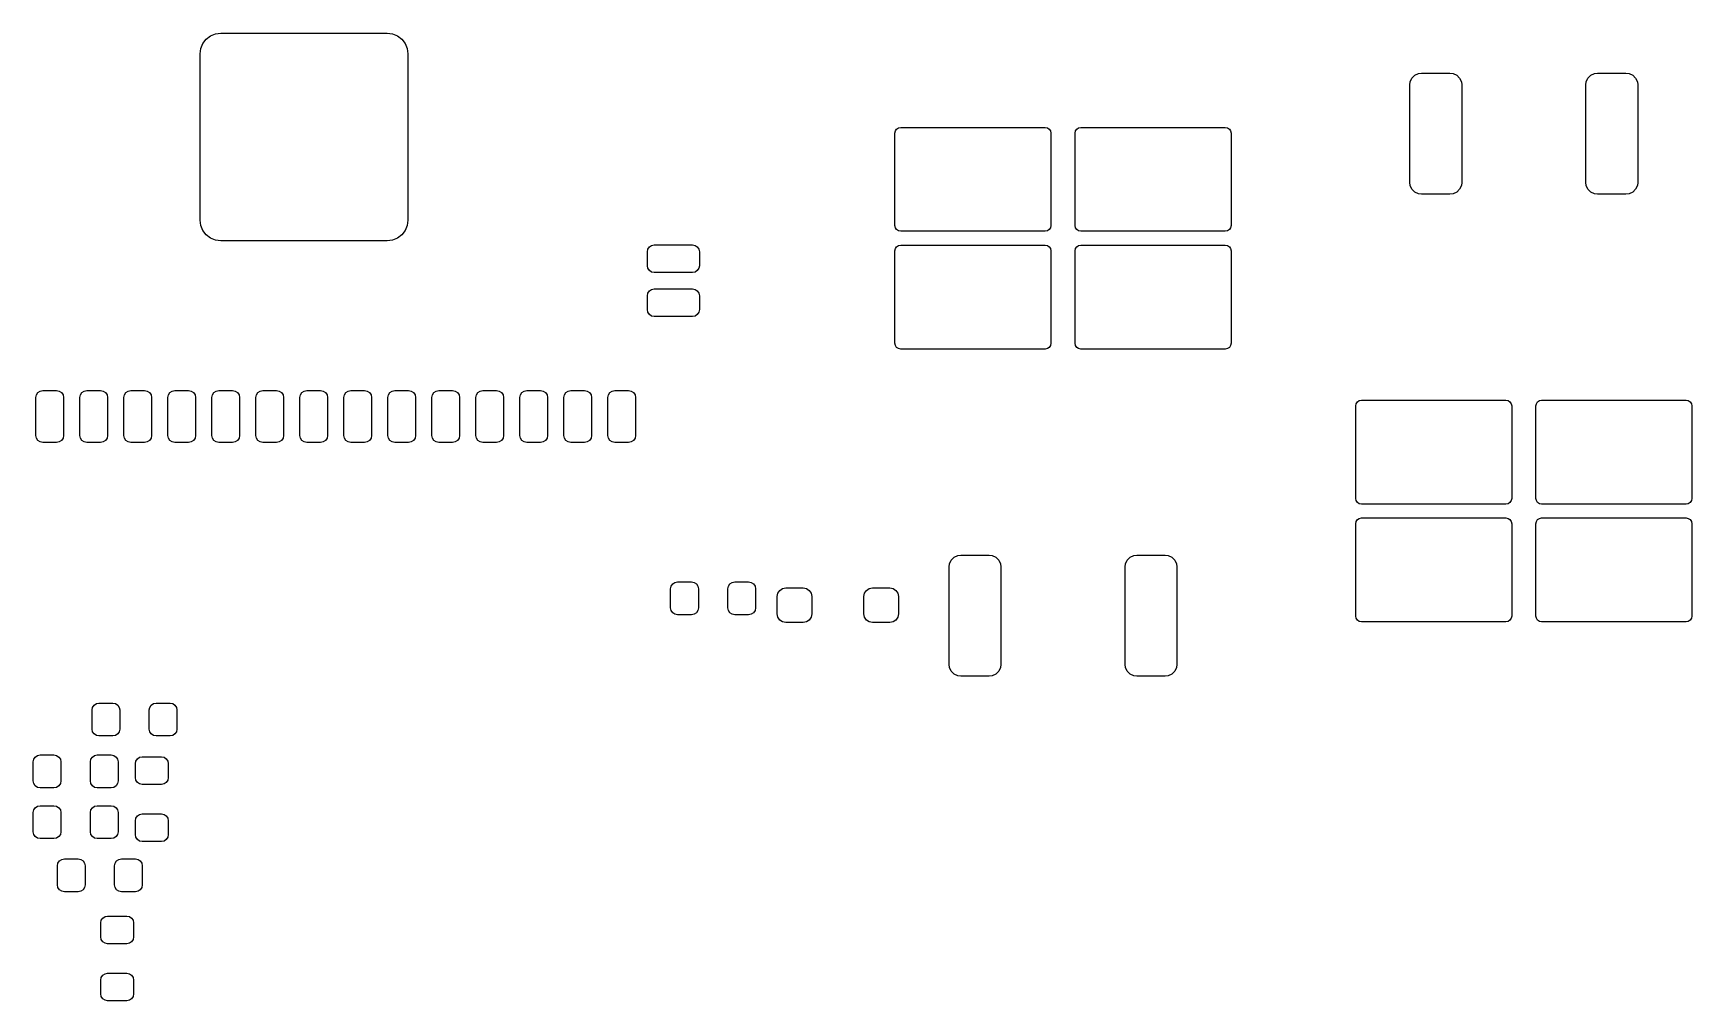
# Model space of a CAD drawing. Extents: x 0.4 to 99.5, y 0.8 to 59.5.
# Drawn here: x 0.38 to 48.25, y 0.77 to 28.72 of the extents above; entities that cross this region are included whole.
import ezdxf

# ---------------------------------------------------------------- set-up
doc = ezdxf.new("R2010")
doc.units = 0
doc.layers.add('BLACK', color=7, linetype='CONTINUOUS')

msp = doc.modelspace()

# ---------------------------------------------------------------- linework, layer by layer
at = {"layer": 'BLACK', "linetype": 'CONTINUOUS'}
for p, q in [((5.193017, 28.121757), (5.213461, 28.277048)), ((5.213461, 28.277048), (5.273402, 28.421757)), ((5.273402, 28.421757), (5.368753, 28.54602)), ((5.368753, 28.54602), (5.493016, 28.641371)), ((5.493016, 28.641371), (5.637725, 28.701312)), ((5.637725, 28.701312), (5.793017, 28.721755)), ((5.793017, 28.721755), (10.593008, 28.721756)), ((10.593008, 28.721756), (10.748299, 28.701312)), ((10.748299, 28.701312), (10.893008, 28.641371)), ((10.893008, 28.641371), (11.017271, 28.54602)), ((11.017271, 28.54602), (11.112622, 28.421757)), ((11.112622, 28.421757), (11.172563, 28.277048)), ((11.172563, 28.277048), (11.193006, 28.121756)), ((5.193018, 23.321766), (5.193017, 28.121757)), ((11.193006, 28.121756), (11.193007, 23.321765)), ((40.11, 27.22977), (40.121616, 27.318004)), ((40.121616, 27.318004), (40.171653, 27.425308)), ((40.171653, 27.425308), (40.255372, 27.509027)), ((40.255372, 27.509027), (40.362676, 27.559064)), ((40.362676, 27.559064), (40.45091, 27.57068)), ((40.45091, 27.57068), (41.26909, 27.57068)), ((41.26909, 27.57068), (41.357324, 27.559064)), ((41.357324, 27.559064), (41.464628, 27.509027)), ((41.464628, 27.509027), (41.548347, 27.425308)), ((41.548347, 27.425308), (41.598384, 27.318004)), ((41.598384, 27.318004), (41.61, 27.22977)), ((45.19, 27.22977), (45.201616, 27.318004)), ((45.201616, 27.318004), (45.251653, 27.425308)), ((45.251653, 27.425308), (45.335372, 27.509027)), ((45.335372, 27.509027), (45.442676, 27.559064)), ((45.442676, 27.559064), (45.53091, 27.57068)), ((45.53091, 27.57068), (46.34909, 27.57068)), ((46.34909, 27.57068), (46.437324, 27.559064)), ((46.437324, 27.559064), (46.544628, 27.509027)), ((46.544628, 27.509027), (46.628347, 27.425308)), ((46.628347, 27.425308), (46.678384, 27.318004)), ((46.678384, 27.318004), (46.69, 27.22977)), ((40.11, 24.41159), (40.11, 27.22977)), ((41.61, 27.22977), (41.61, 24.41159)), ((45.19, 24.41159), (45.19, 27.22977)), ((46.69, 27.22977), (46.69, 24.41159)), ((25.25, 25.835165), (25.262547, 25.898245)), ((25.262547, 25.898245), (25.298279, 25.951721)), ((25.298279, 25.951721), (25.351755, 25.987453)), ((25.351755, 25.987453), (25.414836, 25.999999)), ((25.414836, 25.999999), (29.585165, 26)), ((29.585165, 26), (29.648245, 25.987453)), ((29.648245, 25.987453), (29.701721, 25.951721)), ((29.701721, 25.951721), (29.737453, 25.898245)), ((29.737453, 25.898245), (29.749999, 25.835164)), ((30.45, 25.835165), (30.462547, 25.898245)), ((30.462547, 25.898245), (30.498279, 25.951721)), ((30.498279, 25.951721), (30.551755, 25.987453)), ((30.551755, 25.987453), (30.614836, 25.999999)), ((30.614836, 25.999999), (34.785165, 26)), ((34.785165, 26), (34.848245, 25.987453)), ((34.848245, 25.987453), (34.901721, 25.951721)), ((34.901721, 25.951721), (34.937453, 25.898245)), ((34.937453, 25.898245), (34.949999, 25.835164)), ((25.250001, 23.164836), (25.25, 25.835165)), ((29.749999, 25.835164), (29.75, 23.164835)), ((30.450001, 23.164836), (30.45, 25.835165)), ((34.949999, 25.835164), (34.95, 23.164835)), ((40.121616, 24.323356), (40.11, 24.41159)), ((40.171653, 24.216052), (40.121616, 24.323356)), ((40.255372, 24.132333), (40.171653, 24.216052)), ((40.362676, 24.082296), (40.255372, 24.132333)), ((40.45091, 24.07068), (40.362676, 24.082296)), ((41.26909, 24.07068), (40.45091, 24.07068)), ((41.357324, 24.082296), (41.26909, 24.07068)), ((41.464628, 24.132333), (41.357324, 24.082296)), ((41.548347, 24.216052), (41.464628, 24.132333)), ((41.598384, 24.323356), (41.548347, 24.216052)), ((41.61, 24.41159), (41.598384, 24.323356)), ((45.201616, 24.323356), (45.19, 24.41159)), ((45.251653, 24.216052), (45.201616, 24.323356)), ((45.335372, 24.132333), (45.251653, 24.216052)), ((45.442676, 24.082296), (45.335372, 24.132333)), ((45.53091, 24.07068), (45.442676, 24.082296)), ((46.34909, 24.07068), (45.53091, 24.07068)), ((46.437324, 24.082296), (46.34909, 24.07068)), ((46.544628, 24.132333), (46.437324, 24.082296)), ((46.628347, 24.216052), (46.544628, 24.132333)), ((46.678384, 24.323356), (46.628347, 24.216052)), ((46.69, 24.41159), (46.678384, 24.323356)), ((5.213461, 23.166474), (5.193018, 23.321766)), ((5.273402, 23.021765), (5.213461, 23.166474)), ((5.368753, 22.897502), (5.273402, 23.021765)), ((11.112622, 23.021765), (11.017271, 22.897502)), ((11.172563, 23.166474), (11.112622, 23.021765)), ((11.193007, 23.321765), (11.172563, 23.166474)), ((25.262547, 23.101755), (25.250001, 23.164836)), ((25.298279, 23.048279), (25.262547, 23.101755)), ((25.351755, 23.012547), (25.298279, 23.048279)), ((25.414835, 23), (25.351755, 23.012547)), ((29.585164, 23.000001), (25.414835, 23)), ((29.648245, 23.012547), (29.585164, 23.000001)), ((29.701721, 23.048279), (29.648245, 23.012547)), ((29.737453, 23.101755), (29.701721, 23.048279)), ((29.75, 23.164835), (29.737453, 23.101755)), ((30.462547, 23.101755), (30.450001, 23.164836)), ((30.498279, 23.048279), (30.462547, 23.101755)), ((30.551755, 23.012547), (30.498279, 23.048279)), ((30.614835, 23), (30.551755, 23.012547)), ((34.785164, 23.000001), (30.614835, 23)), ((34.848245, 23.012547), (34.785164, 23.000001)), ((34.901721, 23.048279), (34.848245, 23.012547)), ((34.937453, 23.101755), (34.901721, 23.048279)), ((34.95, 23.164835), (34.937453, 23.101755)), ((5.493016, 22.802151), (5.368753, 22.897502)), ((5.637725, 22.74221), (5.493016, 22.802151)), ((5.793016, 22.721766), (5.637725, 22.74221)), ((10.593007, 22.721767), (5.793016, 22.721766)), ((10.748299, 22.74221), (10.593007, 22.721767)), ((10.893008, 22.802151), (10.748299, 22.74221)), ((11.017271, 22.897502), (10.893008, 22.802151)), ((18.118176, 22.483298), (18.161531, 22.548182)), ((18.161531, 22.548182), (18.226415, 22.591537)), ((18.226415, 22.591537), (18.302952, 22.606761)), ((18.302952, 22.606761), (19.403072, 22.606761)), ((19.403072, 22.606761), (19.479609, 22.591537)), ((19.479609, 22.591537), (19.544493, 22.548182)), ((19.544493, 22.548182), (19.587848, 22.483298)), ((25.262547, 22.498245), (25.298279, 22.551721)), ((25.298279, 22.551721), (25.351755, 22.587453)), ((25.351755, 22.587453), (25.414836, 22.599999)), ((25.414836, 22.599999), (29.585165, 22.6)), ((29.585165, 22.6), (29.648245, 22.587453)), ((29.648245, 22.587453), (29.701721, 22.551721)), ((29.701721, 22.551721), (29.737453, 22.498245)), ((30.462547, 22.498245), (30.498279, 22.551721)), ((30.498279, 22.551721), (30.551755, 22.587453)), ((30.551755, 22.587453), (30.614836, 22.599999)), ((30.614836, 22.599999), (34.785165, 22.6)), ((34.785165, 22.6), (34.848245, 22.587453)), ((34.848245, 22.587453), (34.901721, 22.551721)), ((34.901721, 22.551721), (34.937453, 22.498245)), ((18.102952, 22.406761), (18.118176, 22.483298)), ((18.102952, 22.006761), (18.102952, 22.406761)), ((19.587848, 22.483298), (19.603072, 22.406761)), ((19.603072, 22.406761), (19.603072, 22.006761)), ((25.25, 22.435165), (25.262547, 22.498245)), ((25.250001, 19.764836), (25.25, 22.435165)), ((29.737453, 22.498245), (29.749999, 22.435164)), ((29.749999, 22.435164), (29.75, 19.764835)), ((30.45, 22.435165), (30.462547, 22.498245)), ((30.450001, 19.764836), (30.45, 22.435165)), ((34.937453, 22.498245), (34.949999, 22.435164)), ((34.949999, 22.435164), (34.95, 19.764835)), ((18.118176, 21.930224), (18.102952, 22.006761)), ((18.161531, 21.86534), (18.118176, 21.930224)), ((18.226415, 21.821985), (18.161531, 21.86534)), ((18.302952, 21.806761), (18.226415, 21.821985)), ((19.403072, 21.806761), (18.302952, 21.806761)), ((19.479609, 21.821985), (19.403072, 21.806761)), ((19.544493, 21.86534), (19.479609, 21.821985)), ((19.587848, 21.930224), (19.544493, 21.86534)), ((19.603072, 22.006761), (19.587848, 21.930224)), ((18.102952, 21.136761), (18.118176, 21.213298)), ((18.102952, 20.736761), (18.102952, 21.136761)), ((18.118176, 21.213298), (18.161531, 21.278182)), ((18.161531, 21.278182), (18.226415, 21.321537)), ((18.226415, 21.321537), (18.302952, 21.336761)), ((18.302952, 21.336761), (19.403072, 21.336761)), ((19.403072, 21.336761), (19.479609, 21.321537)), ((19.479609, 21.321537), (19.544493, 21.278182)), ((19.544493, 21.278182), (19.587848, 21.213298)), ((19.587848, 21.213298), (19.603072, 21.136761)), ((19.603072, 21.136761), (19.603072, 20.736761)), ((18.118176, 20.660224), (18.102952, 20.736761)), ((18.161531, 20.59534), (18.118176, 20.660224)), ((18.226415, 20.551985), (18.161531, 20.59534)), ((19.544493, 20.59534), (19.479609, 20.551985)), ((19.587848, 20.660224), (19.544493, 20.59534)), ((19.603072, 20.736761), (19.587848, 20.660224)), ((18.302952, 20.536761), (18.226415, 20.551985)), ((19.403072, 20.536761), (18.302952, 20.536761)), ((19.479609, 20.551985), (19.403072, 20.536761)), ((25.262547, 19.701755), (25.250001, 19.764836)), ((25.298279, 19.648279), (25.262547, 19.701755)), ((25.351755, 19.612547), (25.298279, 19.648279)), ((29.701721, 19.648279), (29.648245, 19.612547)), ((29.737453, 19.701755), (29.701721, 19.648279)), ((29.75, 19.764835), (29.737453, 19.701755)), ((30.462547, 19.701755), (30.450001, 19.764836)), ((30.498279, 19.648279), (30.462547, 19.701755)), ((30.551755, 19.612547), (30.498279, 19.648279)), ((34.901721, 19.648279), (34.848245, 19.612547)), ((34.937453, 19.701755), (34.901721, 19.648279)), ((34.95, 19.764835), (34.937453, 19.701755)), ((25.414835, 19.6), (25.351755, 19.612547)), ((29.585164, 19.600001), (25.414835, 19.6)), ((29.648245, 19.612547), (29.585164, 19.600001)), ((30.614835, 19.6), (30.551755, 19.612547)), ((34.785164, 19.600001), (30.614835, 19.6)), ((34.848245, 19.612547), (34.785164, 19.600001)), ((0.453012, 18.201821), (0.468236, 18.278358)), ((0.453012, 17.101701), (0.453012, 18.201821)), ((0.468236, 18.278358), (0.511591, 18.343242)), ((0.511591, 18.343242), (0.576475, 18.386597)), ((0.576475, 18.386597), (0.653012, 18.401821)), ((0.653012, 18.401821), (1.053012, 18.401821)), ((1.053012, 18.401821), (1.129549, 18.386597)), ((1.129549, 18.386597), (1.194433, 18.343242)), ((1.194433, 18.343242), (1.237788, 18.278358)), ((1.237788, 18.278358), (1.253012, 18.201821)), ((1.253012, 18.201821), (1.253012, 17.101701)), ((1.723012, 18.201821), (1.738236, 18.278358)), ((1.723012, 17.101701), (1.723012, 18.201821)), ((1.738236, 18.278358), (1.781591, 18.343242)), ((1.781591, 18.343242), (1.846475, 18.386597)), ((1.846475, 18.386597), (1.923012, 18.401821)), ((1.923012, 18.401821), (2.323012, 18.401821)), ((2.323012, 18.401821), (2.399549, 18.386597)), ((2.399549, 18.386597), (2.464433, 18.343242)), ((2.464433, 18.343242), (2.507788, 18.278358)), ((2.507788, 18.278358), (2.523012, 18.201821)), ((2.523012, 18.201821), (2.523012, 17.101701)), ((2.993012, 18.201821), (3.008236, 18.278358)), ((2.993012, 17.101701), (2.993012, 18.201821)), ((3.008236, 18.278358), (3.051591, 18.343242)), ((3.051591, 18.343242), (3.116475, 18.386597)), ((3.116475, 18.386597), (3.193012, 18.401821)), ((3.193012, 18.401821), (3.593012, 18.401821)), ((3.593012, 18.401821), (3.669549, 18.386597)), ((3.669549, 18.386597), (3.734433, 18.343242)), ((3.734433, 18.343242), (3.777788, 18.278358)), ((3.777788, 18.278358), (3.793012, 18.201821)), ((3.793012, 18.201821), (3.793012, 17.101701)), ((4.263012, 18.201821), (4.278236, 18.278358)), ((4.263012, 17.101701), (4.263012, 18.201821)), ((4.278236, 18.278358), (4.321591, 18.343242)), ((4.321591, 18.343242), (4.386475, 18.386597)), ((4.386475, 18.386597), (4.463012, 18.401821)), ((4.463012, 18.401821), (4.863012, 18.401821)), ((4.863012, 18.401821), (4.939549, 18.386597)), ((4.939549, 18.386597), (5.004433, 18.343242)), ((5.004433, 18.343242), (5.047788, 18.278358)), ((5.047788, 18.278358), (5.063012, 18.201821)), ((5.063012, 18.201821), (5.063012, 17.101701)), ((5.533012, 18.201821), (5.548236, 18.278358)), ((5.533012, 17.101701), (5.533012, 18.201821)), ((5.548236, 18.278358), (5.591591, 18.343242)), ((5.591591, 18.343242), (5.656475, 18.386597)), ((5.656475, 18.386597), (5.733012, 18.401821)), ((5.733012, 18.401821), (6.133012, 18.401821)), ((6.133012, 18.401821), (6.209549, 18.386597)), ((6.209549, 18.386597), (6.274433, 18.343242)), ((6.274433, 18.343242), (6.317788, 18.278358)), ((6.317788, 18.278358), (6.333012, 18.201821)), ((6.333012, 18.201821), (6.333012, 17.101701)), ((6.803012, 18.201821), (6.818236, 18.278358)), ((6.803012, 17.101701), (6.803012, 18.201821)), ((6.818236, 18.278358), (6.861591, 18.343242)), ((6.861591, 18.343242), (6.926475, 18.386597)), ((6.926475, 18.386597), (7.003012, 18.401821)), ((7.003012, 18.401821), (7.403012, 18.401821)), ((7.403012, 18.401821), (7.479549, 18.386597)), ((7.479549, 18.386597), (7.544433, 18.343242)), ((7.544433, 18.343242), (7.587788, 18.278358)), ((7.587788, 18.278358), (7.603012, 18.201821)), ((7.603012, 18.201821), (7.603012, 17.101701)), ((8.073012, 18.201821), (8.088236, 18.278358)), ((8.073012, 17.101701), (8.073012, 18.201821)), ((8.088236, 18.278358), (8.131591, 18.343242)), ((8.131591, 18.343242), (8.196475, 18.386597)), ((8.196475, 18.386597), (8.273012, 18.401821)), ((8.273012, 18.401821), (8.673012, 18.401821)), ((8.673012, 18.401821), (8.749549, 18.386597)), ((8.749549, 18.386597), (8.814433, 18.343242)), ((8.814433, 18.343242), (8.857788, 18.278358)), ((8.857788, 18.278358), (8.873012, 18.201821)), ((8.873012, 18.201821), (8.873012, 17.101701)), ((9.343012, 18.201821), (9.358236, 18.278358)), ((9.343012, 17.101701), (9.343012, 18.201821)), ((9.358236, 18.278358), (9.401591, 18.343242)), ((9.401591, 18.343242), (9.466475, 18.386597)), ((9.466475, 18.386597), (9.543012, 18.401821)), ((9.543012, 18.401821), (9.943012, 18.401821)), ((9.943012, 18.401821), (10.019549, 18.386597)), ((10.019549, 18.386597), (10.084433, 18.343242)), ((10.084433, 18.343242), (10.127788, 18.278358)), ((10.127788, 18.278358), (10.143012, 18.201821)), ((10.143012, 18.201821), (10.143012, 17.101701)), ((10.613012, 18.201821), (10.628236, 18.278358)), ((10.613012, 17.101701), (10.613012, 18.201821)), ((10.628236, 18.278358), (10.671591, 18.343242)), ((10.671591, 18.343242), (10.736475, 18.386597)), ((10.736475, 18.386597), (10.813012, 18.401821)), ((10.813012, 18.401821), (11.213012, 18.401821)), ((11.213012, 18.401821), (11.289549, 18.386597)), ((11.289549, 18.386597), (11.354433, 18.343242)), ((11.354433, 18.343242), (11.397788, 18.278358)), ((11.397788, 18.278358), (11.413012, 18.201821)), ((11.413012, 18.201821), (11.413012, 17.101701)), ((11.883012, 18.201821), (11.898236, 18.278358)), ((11.883012, 17.101701), (11.883012, 18.201821)), ((11.898236, 18.278358), (11.941591, 18.343242)), ((11.941591, 18.343242), (12.006475, 18.386597)), ((12.006475, 18.386597), (12.083012, 18.401821)), ((12.083012, 18.401821), (12.483012, 18.401821)), ((12.483012, 18.401821), (12.559549, 18.386597)), ((12.559549, 18.386597), (12.624433, 18.343242)), ((12.624433, 18.343242), (12.667788, 18.278358)), ((12.667788, 18.278358), (12.683012, 18.201821)), ((12.683012, 18.201821), (12.683012, 17.101701)), ((13.153012, 18.201821), (13.168236, 18.278358)), ((13.153012, 17.101701), (13.153012, 18.201821)), ((13.168236, 18.278358), (13.211591, 18.343242)), ((13.211591, 18.343242), (13.276475, 18.386597)), ((13.276475, 18.386597), (13.353012, 18.401821)), ((13.353012, 18.401821), (13.753012, 18.401821)), ((13.753012, 18.401821), (13.829549, 18.386597)), ((13.829549, 18.386597), (13.894433, 18.343242)), ((13.894433, 18.343242), (13.937788, 18.278358)), ((13.937788, 18.278358), (13.953012, 18.201821)), ((13.953012, 18.201821), (13.953012, 17.101701)), ((14.423012, 18.201821), (14.438236, 18.278358)), ((14.423012, 17.101701), (14.423012, 18.201821)), ((14.438236, 18.278358), (14.481591, 18.343242)), ((14.481591, 18.343242), (14.546475, 18.386597)), ((14.546475, 18.386597), (14.623012, 18.401821)), ((14.623012, 18.401821), (15.023012, 18.401821)), ((15.023012, 18.401821), (15.099549, 18.386597)), ((15.099549, 18.386597), (15.164433, 18.343242)), ((15.164433, 18.343242), (15.207788, 18.278358)), ((15.207788, 18.278358), (15.223012, 18.201821)), ((15.223012, 18.201821), (15.223012, 17.101701)), ((15.693012, 18.201821), (15.708236, 18.278358)), ((15.693012, 17.101701), (15.693012, 18.201821)), ((15.708236, 18.278358), (15.751591, 18.343242)), ((15.751591, 18.343242), (15.816475, 18.386597)), ((15.816475, 18.386597), (15.893012, 18.401821)), ((15.893012, 18.401821), (16.293012, 18.401821)), ((16.293012, 18.401821), (16.369549, 18.386597)), ((16.369549, 18.386597), (16.434433, 18.343242)), ((16.434433, 18.343242), (16.477788, 18.278358)), ((16.477788, 18.278358), (16.493012, 18.201821)), ((16.493012, 18.201821), (16.493012, 17.101701)), ((16.963012, 18.201821), (16.978236, 18.278358)), ((16.963012, 17.101701), (16.963012, 18.201821)), ((16.978236, 18.278358), (17.021591, 18.343242)), ((17.021591, 18.343242), (17.086475, 18.386597)), ((17.086475, 18.386597), (17.163012, 18.401821)), ((17.163012, 18.401821), (17.563012, 18.401821)), ((17.563012, 18.401821), (17.639549, 18.386597)), ((17.639549, 18.386597), (17.704433, 18.343242)), ((17.704433, 18.343242), (17.747788, 18.278358)), ((17.747788, 18.278358), (17.763012, 18.201821)), ((17.763012, 18.201821), (17.763012, 17.101701)), ((38.55, 17.955845), (38.562547, 18.018925)), ((38.550001, 15.285516), (38.55, 17.955845)), ((38.562547, 18.018925), (38.598279, 18.072401)), ((38.598279, 18.072401), (38.651755, 18.108133)), ((38.651755, 18.108133), (38.714836, 18.120679)), ((38.714836, 18.120679), (42.885165, 18.12068)), ((42.885165, 18.12068), (42.948245, 18.108133)), ((42.948245, 18.108133), (43.001721, 18.072401)), ((43.001721, 18.072401), (43.037453, 18.018925)), ((43.037453, 18.018925), (43.049999, 17.955844)), ((43.049999, 17.955844), (43.05, 15.285515)), ((43.75, 17.955845), (43.762547, 18.018925)), ((43.750001, 15.285516), (43.75, 17.955845)), ((43.762547, 18.018925), (43.798279, 18.072401)), ((43.798279, 18.072401), (43.851755, 18.108133)), ((43.851755, 18.108133), (43.914836, 18.120679)), ((43.914836, 18.120679), (48.085165, 18.12068)), ((48.085165, 18.12068), (48.148245, 18.108133)), ((48.148245, 18.108133), (48.201721, 18.072401)), ((48.201721, 18.072401), (48.237453, 18.018925)), ((48.237453, 18.018925), (48.249999, 17.955844)), ((48.249999, 17.955844), (48.25, 15.285515)), ((0.468236, 17.025164), (0.453012, 17.101701)), ((0.511591, 16.96028), (0.468236, 17.025164)), ((0.576475, 16.916925), (0.511591, 16.96028)), ((0.653012, 16.901701), (0.576475, 16.916925)), ((1.053012, 16.901701), (0.653012, 16.901701)), ((1.129549, 16.916925), (1.053012, 16.901701)), ((1.194433, 16.96028), (1.129549, 16.916925)), ((1.237788, 17.025164), (1.194433, 16.96028)), ((1.253012, 17.101701), (1.237788, 17.025164)), ((1.738236, 17.025164), (1.723012, 17.101701)), ((1.781591, 16.96028), (1.738236, 17.025164)), ((1.846475, 16.916925), (1.781591, 16.96028)), ((1.923012, 16.901701), (1.846475, 16.916925)), ((2.323012, 16.901701), (1.923012, 16.901701)), ((2.399549, 16.916925), (2.323012, 16.901701)), ((2.464433, 16.96028), (2.399549, 16.916925)), ((2.507788, 17.025164), (2.464433, 16.96028)), ((2.523012, 17.101701), (2.507788, 17.025164)), ((3.008236, 17.025164), (2.993012, 17.101701)), ((3.051591, 16.96028), (3.008236, 17.025164)), ((3.116475, 16.916925), (3.051591, 16.96028)), ((3.193012, 16.901701), (3.116475, 16.916925)), ((3.593012, 16.901701), (3.193012, 16.901701)), ((3.669549, 16.916925), (3.593012, 16.901701)), ((3.734433, 16.96028), (3.669549, 16.916925)), ((3.777788, 17.025164), (3.734433, 16.96028)), ((3.793012, 17.101701), (3.777788, 17.025164)), ((4.278236, 17.025164), (4.263012, 17.101701)), ((4.321591, 16.96028), (4.278236, 17.025164)), ((4.386475, 16.916925), (4.321591, 16.96028)), ((4.463012, 16.901701), (4.386475, 16.916925)), ((4.863012, 16.901701), (4.463012, 16.901701)), ((4.939549, 16.916925), (4.863012, 16.901701)), ((5.004433, 16.96028), (4.939549, 16.916925)), ((5.047788, 17.025164), (5.004433, 16.96028)), ((5.063012, 17.101701), (5.047788, 17.025164)), ((5.548236, 17.025164), (5.533012, 17.101701)), ((5.591591, 16.96028), (5.548236, 17.025164)), ((5.656475, 16.916925), (5.591591, 16.96028)), ((5.733012, 16.901701), (5.656475, 16.916925)), ((6.133012, 16.901701), (5.733012, 16.901701)), ((6.209549, 16.916925), (6.133012, 16.901701)), ((6.274433, 16.96028), (6.209549, 16.916925)), ((6.317788, 17.025164), (6.274433, 16.96028)), ((6.333012, 17.101701), (6.317788, 17.025164)), ((6.818236, 17.025164), (6.803012, 17.101701)), ((6.861591, 16.96028), (6.818236, 17.025164)), ((6.926475, 16.916925), (6.861591, 16.96028)), ((7.003012, 16.901701), (6.926475, 16.916925)), ((7.403012, 16.901701), (7.003012, 16.901701)), ((7.479549, 16.916925), (7.403012, 16.901701)), ((7.544433, 16.96028), (7.479549, 16.916925)), ((7.587788, 17.025164), (7.544433, 16.96028)), ((7.603012, 17.101701), (7.587788, 17.025164)), ((8.088236, 17.025164), (8.073012, 17.101701)), ((8.131591, 16.96028), (8.088236, 17.025164)), ((8.196475, 16.916925), (8.131591, 16.96028)), ((8.273012, 16.901701), (8.196475, 16.916925)), ((8.673012, 16.901701), (8.273012, 16.901701)), ((8.749549, 16.916925), (8.673012, 16.901701)), ((8.814433, 16.96028), (8.749549, 16.916925)), ((8.857788, 17.025164), (8.814433, 16.96028)), ((8.873012, 17.101701), (8.857788, 17.025164)), ((9.358236, 17.025164), (9.343012, 17.101701)), ((9.401591, 16.96028), (9.358236, 17.025164)), ((9.466475, 16.916925), (9.401591, 16.96028)), ((9.543012, 16.901701), (9.466475, 16.916925)), ((9.943012, 16.901701), (9.543012, 16.901701)), ((10.019549, 16.916925), (9.943012, 16.901701)), ((10.084433, 16.96028), (10.019549, 16.916925)), ((10.127788, 17.025164), (10.084433, 16.96028)), ((10.143012, 17.101701), (10.127788, 17.025164)), ((10.628236, 17.025164), (10.613012, 17.101701)), ((10.671591, 16.96028), (10.628236, 17.025164)), ((10.736475, 16.916925), (10.671591, 16.96028)), ((10.813012, 16.901701), (10.736475, 16.916925)), ((11.213012, 16.901701), (10.813012, 16.901701)), ((11.289549, 16.916925), (11.213012, 16.901701)), ((11.354433, 16.96028), (11.289549, 16.916925)), ((11.397788, 17.025164), (11.354433, 16.96028)), ((11.413012, 17.101701), (11.397788, 17.025164)), ((11.898236, 17.025164), (11.883012, 17.101701)), ((11.941591, 16.96028), (11.898236, 17.025164)), ((12.006475, 16.916925), (11.941591, 16.96028)), ((12.083012, 16.901701), (12.006475, 16.916925)), ((12.483012, 16.901701), (12.083012, 16.901701)), ((12.559549, 16.916925), (12.483012, 16.901701)), ((12.624433, 16.96028), (12.559549, 16.916925)), ((12.667788, 17.025164), (12.624433, 16.96028)), ((12.683012, 17.101701), (12.667788, 17.025164)), ((13.168236, 17.025164), (13.153012, 17.101701)), ((13.211591, 16.96028), (13.168236, 17.025164)), ((13.276475, 16.916925), (13.211591, 16.96028)), ((13.353012, 16.901701), (13.276475, 16.916925)), ((13.753012, 16.901701), (13.353012, 16.901701)), ((13.829549, 16.916925), (13.753012, 16.901701)), ((13.894433, 16.96028), (13.829549, 16.916925)), ((13.937788, 17.025164), (13.894433, 16.96028)), ((13.953012, 17.101701), (13.937788, 17.025164)), ((14.438236, 17.025164), (14.423012, 17.101701)), ((14.481591, 16.96028), (14.438236, 17.025164)), ((14.546475, 16.916925), (14.481591, 16.96028)), ((14.623012, 16.901701), (14.546475, 16.916925)), ((15.023012, 16.901701), (14.623012, 16.901701)), ((15.099549, 16.916925), (15.023012, 16.901701)), ((15.164433, 16.96028), (15.099549, 16.916925)), ((15.207788, 17.025164), (15.164433, 16.96028)), ((15.223012, 17.101701), (15.207788, 17.025164)), ((15.708236, 17.025164), (15.693012, 17.101701)), ((15.751591, 16.96028), (15.708236, 17.025164)), ((15.816475, 16.916925), (15.751591, 16.96028)), ((15.893012, 16.901701), (15.816475, 16.916925)), ((16.293012, 16.901701), (15.893012, 16.901701)), ((16.369549, 16.916925), (16.293012, 16.901701)), ((16.434433, 16.96028), (16.369549, 16.916925)), ((16.477788, 17.025164), (16.434433, 16.96028)), ((16.493012, 17.101701), (16.477788, 17.025164)), ((16.978236, 17.025164), (16.963012, 17.101701)), ((17.021591, 16.96028), (16.978236, 17.025164)), ((17.086475, 16.916925), (17.021591, 16.96028)), ((17.163012, 16.901701), (17.086475, 16.916925)), ((17.563012, 16.901701), (17.163012, 16.901701)), ((17.639549, 16.916925), (17.563012, 16.901701)), ((17.704433, 16.96028), (17.639549, 16.916925)), ((17.747788, 17.025164), (17.704433, 16.96028)), ((17.763012, 17.101701), (17.747788, 17.025164)), ((38.562547, 15.222435), (38.550001, 15.285516)), ((38.598279, 15.168959), (38.562547, 15.222435)), ((38.651755, 15.133227), (38.598279, 15.168959)), ((38.714835, 15.12068), (38.651755, 15.133227)), ((42.885164, 15.120681), (38.714835, 15.12068)), ((42.948245, 15.133227), (42.885164, 15.120681)), ((43.001721, 15.168959), (42.948245, 15.133227)), ((43.037453, 15.222435), (43.001721, 15.168959)), ((43.05, 15.285515), (43.037453, 15.222435)), ((43.762547, 15.222435), (43.750001, 15.285516)), ((43.798279, 15.168959), (43.762547, 15.222435)), ((43.851755, 15.133227), (43.798279, 15.168959)), ((43.914835, 15.12068), (43.851755, 15.133227)), ((48.085164, 15.120681), (43.914835, 15.12068)), ((48.148245, 15.133227), (48.085164, 15.120681)), ((48.201721, 15.168959), (48.148245, 15.133227)), ((48.237453, 15.222435), (48.201721, 15.168959)), ((48.25, 15.285515), (48.237453, 15.222435)), ((38.55, 14.555845), (38.562547, 14.618925)), ((38.550001, 11.885516), (38.55, 14.555845)), ((38.562547, 14.618925), (38.598279, 14.672401)), ((38.598279, 14.672401), (38.651755, 14.708133)), ((38.651755, 14.708133), (38.714836, 14.720679)), ((38.714836, 14.720679), (42.885165, 14.72068)), ((42.885165, 14.72068), (42.948245, 14.708133)), ((42.948245, 14.708133), (43.001721, 14.672401)), ((43.001721, 14.672401), (43.037453, 14.618925)), ((43.037453, 14.618925), (43.049999, 14.555844)), ((43.049999, 14.555844), (43.05, 11.885515)), ((43.75, 14.555845), (43.762547, 14.618925)), ((43.750001, 11.885516), (43.75, 14.555845)), ((43.762547, 14.618925), (43.798279, 14.672401)), ((43.798279, 14.672401), (43.851755, 14.708133)), ((43.851755, 14.708133), (43.914836, 14.720679)), ((43.914836, 14.720679), (48.085165, 14.72068)), ((48.085165, 14.72068), (48.148245, 14.708133)), ((48.148245, 14.708133), (48.201721, 14.672401)), ((48.201721, 14.672401), (48.237453, 14.618925)), ((48.237453, 14.618925), (48.249999, 14.555844)), ((48.249999, 14.555844), (48.25, 11.885515)), ((26.821616, 13.397324), (26.871653, 13.504628)), ((26.871653, 13.504628), (26.955372, 13.588347)), ((26.955372, 13.588347), (27.062676, 13.638384)), ((27.062676, 13.638384), (27.15091, 13.65)), ((27.15091, 13.65), (27.96909, 13.65)), ((27.96909, 13.65), (28.057324, 13.638384)), ((28.057324, 13.638384), (28.164628, 13.588347)), ((28.164628, 13.588347), (28.248347, 13.504628)), ((28.248347, 13.504628), (28.298384, 13.397324)), ((31.901616, 13.397324), (31.951653, 13.504628)), ((31.951653, 13.504628), (32.035372, 13.588347)), ((32.035372, 13.588347), (32.142676, 13.638384)), ((32.142676, 13.638384), (32.23091, 13.65)), ((32.23091, 13.65), (33.04909, 13.65)), ((33.04909, 13.65), (33.137324, 13.638384)), ((33.137324, 13.638384), (33.244628, 13.588347)), ((33.244628, 13.588347), (33.328347, 13.504628)), ((33.328347, 13.504628), (33.378384, 13.397324)), ((26.81, 13.30909), (26.821616, 13.397324)), ((26.81, 10.49091), (26.81, 13.30909)), ((28.298384, 13.397324), (28.31, 13.30909)), ((28.31, 13.30909), (28.31, 10.49091)), ((31.89, 13.30909), (31.901616, 13.397324)), ((31.89, 10.49091), (31.89, 13.30909)), ((33.378384, 13.397324), (33.39, 13.30909)), ((33.39, 13.30909), (33.39, 10.49091)), ((18.775, 12.675), (18.790224, 12.751537)), ((18.775, 12.125), (18.775, 12.675)), ((18.790224, 12.751537), (18.833579, 12.816421)), ((18.833579, 12.816421), (18.898463, 12.859776)), ((18.898463, 12.859776), (18.975, 12.875)), ((18.975, 12.875), (19.375, 12.875)), ((19.375, 12.875), (19.451537, 12.859776)), ((19.451537, 12.859776), (19.516421, 12.816421)), ((19.516421, 12.816421), (19.559776, 12.751537)), ((19.559776, 12.751537), (19.575, 12.675)), ((19.575, 12.675), (19.575, 12.125)), ((20.425, 12.675), (20.440224, 12.751537)), ((20.425, 12.125), (20.425, 12.675)), ((20.440224, 12.751537), (20.483579, 12.816421)), ((20.483579, 12.816421), (20.548463, 12.859776)), ((20.548463, 12.859776), (20.625, 12.875)), ((20.625, 12.875), (21.025, 12.875)), ((21.025, 12.875), (21.101537, 12.859776)), ((21.101537, 12.859776), (21.166421, 12.816421)), ((21.166421, 12.816421), (21.209776, 12.751537)), ((21.209776, 12.751537), (21.225, 12.675)), ((21.225, 12.675), (21.225, 12.125)), ((21.85, 12.45), (21.86903, 12.545671)), ((21.85, 11.95), (21.85, 12.45)), ((21.86903, 12.545671), (21.923223, 12.626777)), ((21.923223, 12.626777), (22.004329, 12.68097)), ((22.004329, 12.68097), (22.1, 12.7)), ((22.1, 12.7), (22.6, 12.7)), ((22.6, 12.7), (22.695671, 12.68097)), ((22.695671, 12.68097), (22.776777, 12.626777)), ((22.776777, 12.626777), (22.83097, 12.545671)), ((22.83097, 12.545671), (22.85, 12.45)), ((22.85, 12.45), (22.85, 11.95)), ((24.35, 12.45), (24.36903, 12.545671)), ((24.35, 11.95), (24.35, 12.45)), ((24.36903, 12.545671), (24.423223, 12.626777)), ((24.423223, 12.626777), (24.504329, 12.68097)), ((24.504329, 12.68097), (24.6, 12.7)), ((24.6, 12.7), (25.1, 12.7)), ((25.1, 12.7), (25.195671, 12.68097)), ((25.195671, 12.68097), (25.276777, 12.626777)), ((25.276777, 12.626777), (25.33097, 12.545671)), ((25.33097, 12.545671), (25.35, 12.45)), ((25.35, 12.45), (25.35, 11.95)), ((18.790224, 12.048463), (18.775, 12.125)), ((18.833579, 11.983579), (18.790224, 12.048463)), ((18.898463, 11.940224), (18.833579, 11.983579)), ((19.516421, 11.983579), (19.451537, 11.940224)), ((19.559776, 12.048463), (19.516421, 11.983579)), ((19.575, 12.125), (19.559776, 12.048463)), ((20.440224, 12.048463), (20.425, 12.125)), ((20.483579, 11.983579), (20.440224, 12.048463)), ((20.548463, 11.940224), (20.483579, 11.983579)), ((21.166421, 11.983579), (21.101537, 11.940224)), ((21.209776, 12.048463), (21.166421, 11.983579)), ((21.225, 12.125), (21.209776, 12.048463)), ((18.975, 11.925), (18.898463, 11.940224)), ((19.375, 11.925), (18.975, 11.925)), ((19.451537, 11.940224), (19.375, 11.925)), ((20.625, 11.925), (20.548463, 11.940224)), ((21.025, 11.925), (20.625, 11.925)), ((21.101537, 11.940224), (21.025, 11.925)), ((21.86903, 11.854329), (21.85, 11.95)), ((21.923223, 11.773223), (21.86903, 11.854329)), ((22.004329, 11.71903), (21.923223, 11.773223)), ((22.1, 11.7), (22.004329, 11.71903)), ((22.6, 11.7), (22.1, 11.7)), ((22.695671, 11.71903), (22.6, 11.7)), ((22.776777, 11.773223), (22.695671, 11.71903)), ((22.83097, 11.854329), (22.776777, 11.773223)), ((22.85, 11.95), (22.83097, 11.854329)), ((24.36903, 11.854329), (24.35, 11.95)), ((24.423223, 11.773223), (24.36903, 11.854329)), ((24.504329, 11.71903), (24.423223, 11.773223)), ((24.6, 11.7), (24.504329, 11.71903)), ((25.1, 11.7), (24.6, 11.7)), ((25.195671, 11.71903), (25.1, 11.7)), ((25.276777, 11.773223), (25.195671, 11.71903)), ((25.33097, 11.854329), (25.276777, 11.773223)), ((25.35, 11.95), (25.33097, 11.854329)), ((38.562547, 11.822435), (38.550001, 11.885516)), ((38.598279, 11.768959), (38.562547, 11.822435)), ((38.651755, 11.733227), (38.598279, 11.768959)), ((38.714835, 11.72068), (38.651755, 11.733227)), ((42.885164, 11.720681), (38.714835, 11.72068)), ((42.948245, 11.733227), (42.885164, 11.720681)), ((43.001721, 11.768959), (42.948245, 11.733227)), ((43.037453, 11.822435), (43.001721, 11.768959)), ((43.05, 11.885515), (43.037453, 11.822435)), ((43.762547, 11.822435), (43.750001, 11.885516)), ((43.798279, 11.768959), (43.762547, 11.822435)), ((43.851755, 11.733227), (43.798279, 11.768959)), ((43.914835, 11.72068), (43.851755, 11.733227)), ((48.085164, 11.720681), (43.914835, 11.72068)), ((48.148245, 11.733227), (48.085164, 11.720681)), ((48.201721, 11.768959), (48.148245, 11.733227)), ((48.237453, 11.822435), (48.201721, 11.768959)), ((48.25, 11.885515), (48.237453, 11.822435)), ((26.821616, 10.402676), (26.81, 10.49091)), ((26.871653, 10.295372), (26.821616, 10.402676)), ((26.955372, 10.211653), (26.871653, 10.295372)), ((27.062676, 10.161616), (26.955372, 10.211653)), ((27.15091, 10.15), (27.062676, 10.161616)), ((27.96909, 10.15), (27.15091, 10.15)), ((28.057324, 10.161616), (27.96909, 10.15)), ((28.164628, 10.211653), (28.057324, 10.161616)), ((28.248347, 10.295372), (28.164628, 10.211653)), ((28.298384, 10.402676), (28.248347, 10.295372)), ((28.31, 10.49091), (28.298384, 10.402676)), ((31.901616, 10.402676), (31.89, 10.49091)), ((31.951653, 10.295372), (31.901616, 10.402676)), ((32.035372, 10.211653), (31.951653, 10.295372)), ((32.142676, 10.161616), (32.035372, 10.211653)), ((32.23091, 10.15), (32.142676, 10.161616)), ((33.04909, 10.15), (32.23091, 10.15)), ((33.137324, 10.161616), (33.04909, 10.15)), ((33.244628, 10.211653), (33.137324, 10.161616)), ((33.328347, 10.295372), (33.244628, 10.211653)), ((33.378384, 10.402676), (33.328347, 10.295372)), ((33.39, 10.49091), (33.378384, 10.402676)), ((2.075, 9.175), (2.090224, 9.251537)), ((2.075, 8.625), (2.075, 9.175)), ((2.090224, 9.251537), (2.133579, 9.316421)), ((2.133579, 9.316421), (2.198463, 9.359776)), ((2.198463, 9.359776), (2.275, 9.375)), ((2.275, 9.375), (2.675, 9.375)), ((2.675, 9.375), (2.751537, 9.359776)), ((2.751537, 9.359776), (2.816421, 9.316421)), ((2.816421, 9.316421), (2.859776, 9.251537)), ((2.859776, 9.251537), (2.875, 9.175)), ((2.875, 9.175), (2.875, 8.625)), ((3.725, 9.175), (3.740224, 9.251537)), ((3.725, 8.625), (3.725, 9.175)), ((3.740224, 9.251537), (3.783579, 9.316421)), ((3.783579, 9.316421), (3.848463, 9.359776)), ((3.848463, 9.359776), (3.925, 9.375)), ((3.925, 9.375), (4.325, 9.375)), ((4.325, 9.375), (4.401537, 9.359776)), ((4.401537, 9.359776), (4.466421, 9.316421)), ((4.466421, 9.316421), (4.509776, 9.251537)), ((4.509776, 9.251537), (4.525, 9.175)), ((4.525, 9.175), (4.525, 8.625)), ((2.090224, 8.548463), (2.075, 8.625)), ((2.875, 8.625), (2.859776, 8.548463)), ((3.740224, 8.548463), (3.725, 8.625)), ((4.525, 8.625), (4.509776, 8.548463)), ((2.133579, 8.483579), (2.090224, 8.548463)), ((2.198463, 8.440224), (2.133579, 8.483579)), ((2.275, 8.425), (2.198463, 8.440224)), ((2.675, 8.425), (2.275, 8.425)), ((2.751537, 8.440224), (2.675, 8.425)), ((2.816421, 8.483579), (2.751537, 8.440224)), ((2.859776, 8.548463), (2.816421, 8.483579)), ((3.783579, 8.483579), (3.740224, 8.548463)), ((3.848463, 8.440224), (3.783579, 8.483579)), ((3.925, 8.425), (3.848463, 8.440224)), ((4.325, 8.425), (3.925, 8.425)), ((4.401537, 8.440224), (4.325, 8.425)), ((4.466421, 8.483579), (4.401537, 8.440224)), ((4.509776, 8.548463), (4.466421, 8.483579)), ((0.375, 7.675), (0.390224, 7.751537)), ((0.375, 7.125), (0.375, 7.675)), ((0.390224, 7.751537), (0.433579, 7.816421)), ((0.433579, 7.816421), (0.498463, 7.859776)), ((0.498463, 7.859776), (0.575, 7.875)), ((0.575, 7.875), (0.975, 7.875)), ((0.975, 7.875), (1.051537, 7.859776)), ((1.051537, 7.859776), (1.116421, 7.816421)), ((1.116421, 7.816421), (1.159776, 7.751537)), ((1.159776, 7.751537), (1.175, 7.675)), ((1.175, 7.675), (1.175, 7.125)), ((2.025, 7.675), (2.040224, 7.751537)), ((2.025, 7.125), (2.025, 7.675)), ((2.040224, 7.751537), (2.083579, 7.816421)), ((2.083579, 7.816421), (2.148463, 7.859776)), ((2.148463, 7.859776), (2.225, 7.875)), ((2.225, 7.875), (2.625, 7.875)), ((2.625, 7.875), (2.701537, 7.859776)), ((2.701537, 7.859776), (2.766421, 7.816421)), ((2.766421, 7.816421), (2.809776, 7.751537)), ((2.809776, 7.751537), (2.825, 7.675)), ((2.825, 7.675), (2.825, 7.125)), ((3.325, 7.625), (3.340224, 7.701537)), ((3.340224, 7.701537), (3.383579, 7.766421)), ((3.383579, 7.766421), (3.448463, 7.809776)), ((3.448463, 7.809776), (3.525, 7.825)), ((3.525, 7.825), (4.075, 7.825)), ((4.075, 7.825), (4.151537, 7.809776)), ((4.151537, 7.809776), (4.216421, 7.766421)), ((4.216421, 7.766421), (4.259776, 7.701537)), ((4.259776, 7.701537), (4.275, 7.625)), ((3.325, 7.225), (3.325, 7.625)), ((3.340224, 7.148463), (3.325, 7.225)), ((4.275, 7.225), (4.259776, 7.148463)), ((4.275, 7.625), (4.275, 7.225)), ((0.390224, 7.048463), (0.375, 7.125)), ((0.433579, 6.983579), (0.390224, 7.048463)), ((0.498463, 6.940224), (0.433579, 6.983579)), ((0.575, 6.925), (0.498463, 6.940224)), ((0.975, 6.925), (0.575, 6.925)), ((1.051537, 6.940224), (0.975, 6.925)), ((1.116421, 6.983579), (1.051537, 6.940224)), ((1.159776, 7.048463), (1.116421, 6.983579)), ((1.175, 7.125), (1.159776, 7.048463)), ((2.040224, 7.048463), (2.025, 7.125)), ((2.083579, 6.983579), (2.040224, 7.048463)), ((2.148463, 6.940224), (2.083579, 6.983579)), ((2.225, 6.925), (2.148463, 6.940224)), ((2.625, 6.925), (2.225, 6.925)), ((2.701537, 6.940224), (2.625, 6.925)), ((2.766421, 6.983579), (2.701537, 6.940224)), ((2.809776, 7.048463), (2.766421, 6.983579)), ((2.825, 7.125), (2.809776, 7.048463)), ((3.383579, 7.083579), (3.340224, 7.148463)), ((3.448463, 7.040224), (3.383579, 7.083579)), ((3.525, 7.025), (3.448463, 7.040224)), ((4.075, 7.025), (3.525, 7.025)), ((4.151537, 7.040224), (4.075, 7.025)), ((4.216421, 7.083579), (4.151537, 7.040224)), ((4.259776, 7.148463), (4.216421, 7.083579)), ((0.375, 6.21017), (0.390224, 6.286707)), ((0.390224, 6.286707), (0.433579, 6.351591)), ((0.433579, 6.351591), (0.498463, 6.394946)), ((0.498463, 6.394946), (0.575, 6.41017)), ((0.575, 6.41017), (0.975, 6.41017)), ((0.975, 6.41017), (1.051537, 6.394946)), ((1.051537, 6.394946), (1.116421, 6.351591)), ((1.116421, 6.351591), (1.159776, 6.286707)), ((1.159776, 6.286707), (1.175, 6.21017)), ((2.025, 6.21017), (2.040224, 6.286707)), ((2.040224, 6.286707), (2.083579, 6.351591)), ((2.083579, 6.351591), (2.148463, 6.394946)), ((2.148463, 6.394946), (2.225, 6.41017)), ((2.225, 6.41017), (2.625, 6.41017)), ((2.625, 6.41017), (2.701537, 6.394946)), ((2.701537, 6.394946), (2.766421, 6.351591)), ((2.766421, 6.351591), (2.809776, 6.286707)), ((2.809776, 6.286707), (2.825, 6.21017)), ((0.375, 5.66017), (0.375, 6.21017)), ((1.175, 6.21017), (1.175, 5.66017)), ((2.025, 5.66017), (2.025, 6.21017)), ((2.825, 6.21017), (2.825, 5.66017)), ((3.325, 5.975), (3.340224, 6.051537)), ((3.325, 5.575), (3.325, 5.975)), ((3.340224, 6.051537), (3.383579, 6.116421)), ((3.383579, 6.116421), (3.448463, 6.159776)), ((3.448463, 6.159776), (3.525, 6.175)), ((3.525, 6.175), (4.075, 6.175)), ((4.075, 6.175), (4.151537, 6.159776)), ((4.151537, 6.159776), (4.216421, 6.116421)), ((4.216421, 6.116421), (4.259776, 6.051537)), ((4.259776, 6.051537), (4.275, 5.975)), ((4.275, 5.975), (4.275, 5.575)), ((0.390224, 5.583633), (0.375, 5.66017)), ((0.433579, 5.518749), (0.390224, 5.583633)), ((0.498463, 5.475394), (0.433579, 5.518749)), ((0.575, 5.46017), (0.498463, 5.475394)), ((0.975, 5.46017), (0.575, 5.46017)), ((1.051537, 5.475394), (0.975, 5.46017)), ((1.116421, 5.518749), (1.051537, 5.475394)), ((1.159776, 5.583633), (1.116421, 5.518749)), ((1.175, 5.66017), (1.159776, 5.583633)), ((2.040224, 5.583633), (2.025, 5.66017)), ((2.083579, 5.518749), (2.040224, 5.583633)), ((2.148463, 5.475394), (2.083579, 5.518749)), ((2.225, 5.46017), (2.148463, 5.475394)), ((2.625, 5.46017), (2.225, 5.46017)), ((2.701537, 5.475394), (2.625, 5.46017)), ((2.766421, 5.518749), (2.701537, 5.475394)), ((2.809776, 5.583633), (2.766421, 5.518749)), ((2.825, 5.66017), (2.809776, 5.583633)), ((3.340224, 5.498463), (3.325, 5.575)), ((3.383579, 5.433579), (3.340224, 5.498463)), ((3.448463, 5.390224), (3.383579, 5.433579)), ((3.525, 5.375), (3.448463, 5.390224)), ((4.075, 5.375), (3.525, 5.375)), ((4.151537, 5.390224), (4.075, 5.375)), ((4.216421, 5.433579), (4.151537, 5.390224)), ((4.259776, 5.498463), (4.216421, 5.433579)), ((4.275, 5.575), (4.259776, 5.498463)), ((1.090224, 4.751537), (1.133579, 4.816421)), ((1.133579, 4.816421), (1.198463, 4.859776)), ((1.198463, 4.859776), (1.275, 4.875)), ((1.275, 4.875), (1.675, 4.875)), ((1.675, 4.875), (1.751537, 4.859776)), ((1.751537, 4.859776), (1.816421, 4.816421)), ((1.816421, 4.816421), (1.859776, 4.751537)), ((2.740224, 4.751537), (2.783579, 4.816421)), ((2.783579, 4.816421), (2.848463, 4.859776)), ((2.848463, 4.859776), (2.925, 4.875)), ((2.925, 4.875), (3.325, 4.875)), ((3.325, 4.875), (3.401537, 4.859776)), ((3.401537, 4.859776), (3.466421, 4.816421)), ((3.466421, 4.816421), (3.509776, 4.751537)), ((1.075, 4.675), (1.090224, 4.751537)), ((1.075, 4.125), (1.075, 4.675)), ((1.859776, 4.751537), (1.875, 4.675)), ((1.875, 4.675), (1.875, 4.125)), ((2.725, 4.675), (2.740224, 4.751537)), ((2.725, 4.125), (2.725, 4.675)), ((3.509776, 4.751537), (3.525, 4.675)), ((3.525, 4.675), (3.525, 4.125)), ((1.090224, 4.048463), (1.075, 4.125)), ((1.133579, 3.983579), (1.090224, 4.048463)), ((1.198463, 3.940224), (1.133579, 3.983579)), ((1.275, 3.925), (1.198463, 3.940224)), ((1.675, 3.925), (1.275, 3.925)), ((1.751537, 3.940224), (1.675, 3.925)), ((1.816421, 3.983579), (1.751537, 3.940224)), ((1.859776, 4.048463), (1.816421, 3.983579)), ((1.875, 4.125), (1.859776, 4.048463)), ((2.740224, 4.048463), (2.725, 4.125)), ((2.783579, 3.983579), (2.740224, 4.048463)), ((2.848463, 3.940224), (2.783579, 3.983579)), ((2.925, 3.925), (2.848463, 3.940224)), ((3.325, 3.925), (2.925, 3.925)), ((3.401537, 3.940224), (3.325, 3.925)), ((3.466421, 3.983579), (3.401537, 3.940224)), ((3.509776, 4.048463), (3.466421, 3.983579)), ((3.525, 4.125), (3.509776, 4.048463)), ((2.325, 3.025), (2.340224, 3.101537)), ((2.325, 2.625), (2.325, 3.025)), ((2.340224, 3.101537), (2.383579, 3.166421)), ((2.383579, 3.166421), (2.448463, 3.209776)), ((2.448463, 3.209776), (2.525, 3.225)), ((2.525, 3.225), (3.075, 3.225)), ((3.075, 3.225), (3.151537, 3.209776)), ((3.151537, 3.209776), (3.216421, 3.166421)), ((3.216421, 3.166421), (3.259776, 3.101537)), ((3.259776, 3.101537), (3.275, 3.025)), ((3.275, 3.025), (3.275, 2.625)), ((2.340224, 2.548463), (2.325, 2.625)), ((2.383579, 2.483579), (2.340224, 2.548463)), ((2.448463, 2.440224), (2.383579, 2.483579)), ((2.525, 2.425), (2.448463, 2.440224)), ((3.075, 2.425), (2.525, 2.425)), ((3.151537, 2.440224), (3.075, 2.425)), ((3.216421, 2.483579), (3.151537, 2.440224)), ((3.259776, 2.548463), (3.216421, 2.483579)), ((3.275, 2.625), (3.259776, 2.548463)), ((2.325, 1.375), (2.340224, 1.451537)), ((2.340224, 1.451537), (2.383579, 1.516421)), ((2.383579, 1.516421), (2.448463, 1.559776)), ((2.448463, 1.559776), (2.525, 1.575)), ((2.525, 1.575), (3.075, 1.575)), ((3.075, 1.575), (3.151537, 1.559776)), ((3.151537, 1.559776), (3.216421, 1.516421)), ((3.216421, 1.516421), (3.259776, 1.451537)), ((3.259776, 1.451537), (3.275, 1.375)), ((2.325, 0.975), (2.325, 1.375)), ((2.340224, 0.898463), (2.325, 0.975)), ((3.275, 0.975), (3.259776, 0.898463)), ((3.275, 1.375), (3.275, 0.975)), ((2.383579, 0.833579), (2.340224, 0.898463)), ((2.448463, 0.790224), (2.383579, 0.833579)), ((2.525, 0.775), (2.448463, 0.790224)), ((3.075, 0.775), (2.525, 0.775)), ((3.151537, 0.790224), (3.075, 0.775)), ((3.216421, 0.833579), (3.151537, 0.790224)), ((3.259776, 0.898463), (3.216421, 0.833579))]:
    msp.add_line(p, q, dxfattribs=at)

doc.saveas('drawing.dxf')
